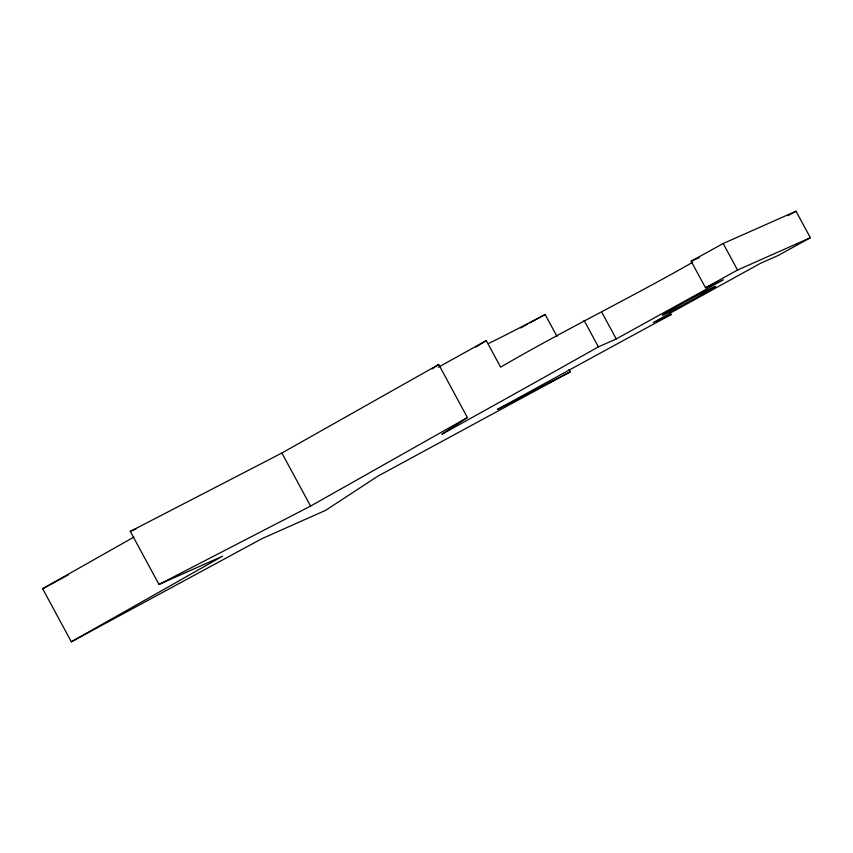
<?xml version="1.0" encoding="UTF-8"?>
<svg xmlns="http://www.w3.org/2000/svg" width="853" height="853" viewBox="0 0 853 853"><rect width="100%" height="100%" fill="white"/><g stroke="black" fill="none" stroke-linecap="round" stroke-linejoin="round"><path stroke-width="1.28" d="M432.055 368.859L438.719 364.508L467.401 417.565L441.875 434.262A786.114 20.579 -28.4 0 0 598.38 346.862L616.229 338.94L723.376 279.795L705.474 287.738L691.133 261.21L723.195 243.51L796.009 211.203L810.35 237.731L778.288 255.431L760.386 263.374L653.249 322.519L671.108 314.597L669.861 312.294M569.122 369.466L570.369 371.78L377.794 476.198L325.579 510.361L261.946 538.659L71.343 641.797L42.65 588.741L133.878 537.091M438.719 364.508L281.885 453.018L130.296 531.387L158.989 584.444L222.622 556.145L71.343 641.797M467.401 417.565L310.577 506.074L158.989 584.444M692.732 262.266C629.279 298.475 563.705 330.335 500.604 367.153L486.263 340.614L438.303 367.28M787.991 215.628L796.009 211.203M705.474 287.738L737.536 270.038L810.35 237.731M520.639 327.915L527.634 324.076M529.969 322.797L545.131 314.501L556.988 336.413M42.65 588.741L68.379 574.826M570.369 371.78L497.416 409.483A786.114 20.579 -28.4 0 1 671.108 314.597M130.296 531.387L136.299 528.721M691.133 261.21L699.481 257.499M723.195 243.51L737.536 270.038M601.887 312.411L616.229 338.94M584.028 320.333L598.38 346.862M281.885 453.018L310.577 506.074M545.131 314.501A132.876 3.476 -28.4 0 1 488.982 343.29M475.814 347.054A132.876 3.476 -28.4 0 1 486.263 340.614M675.523 308.829A30.164 0.789 -28.4 0 0 715.614 286.416A30.164 0.789 -28.4 0 0 676.077 306.973A30.164 0.789 -28.4 0 0 675.523 308.829"/></g></svg>
